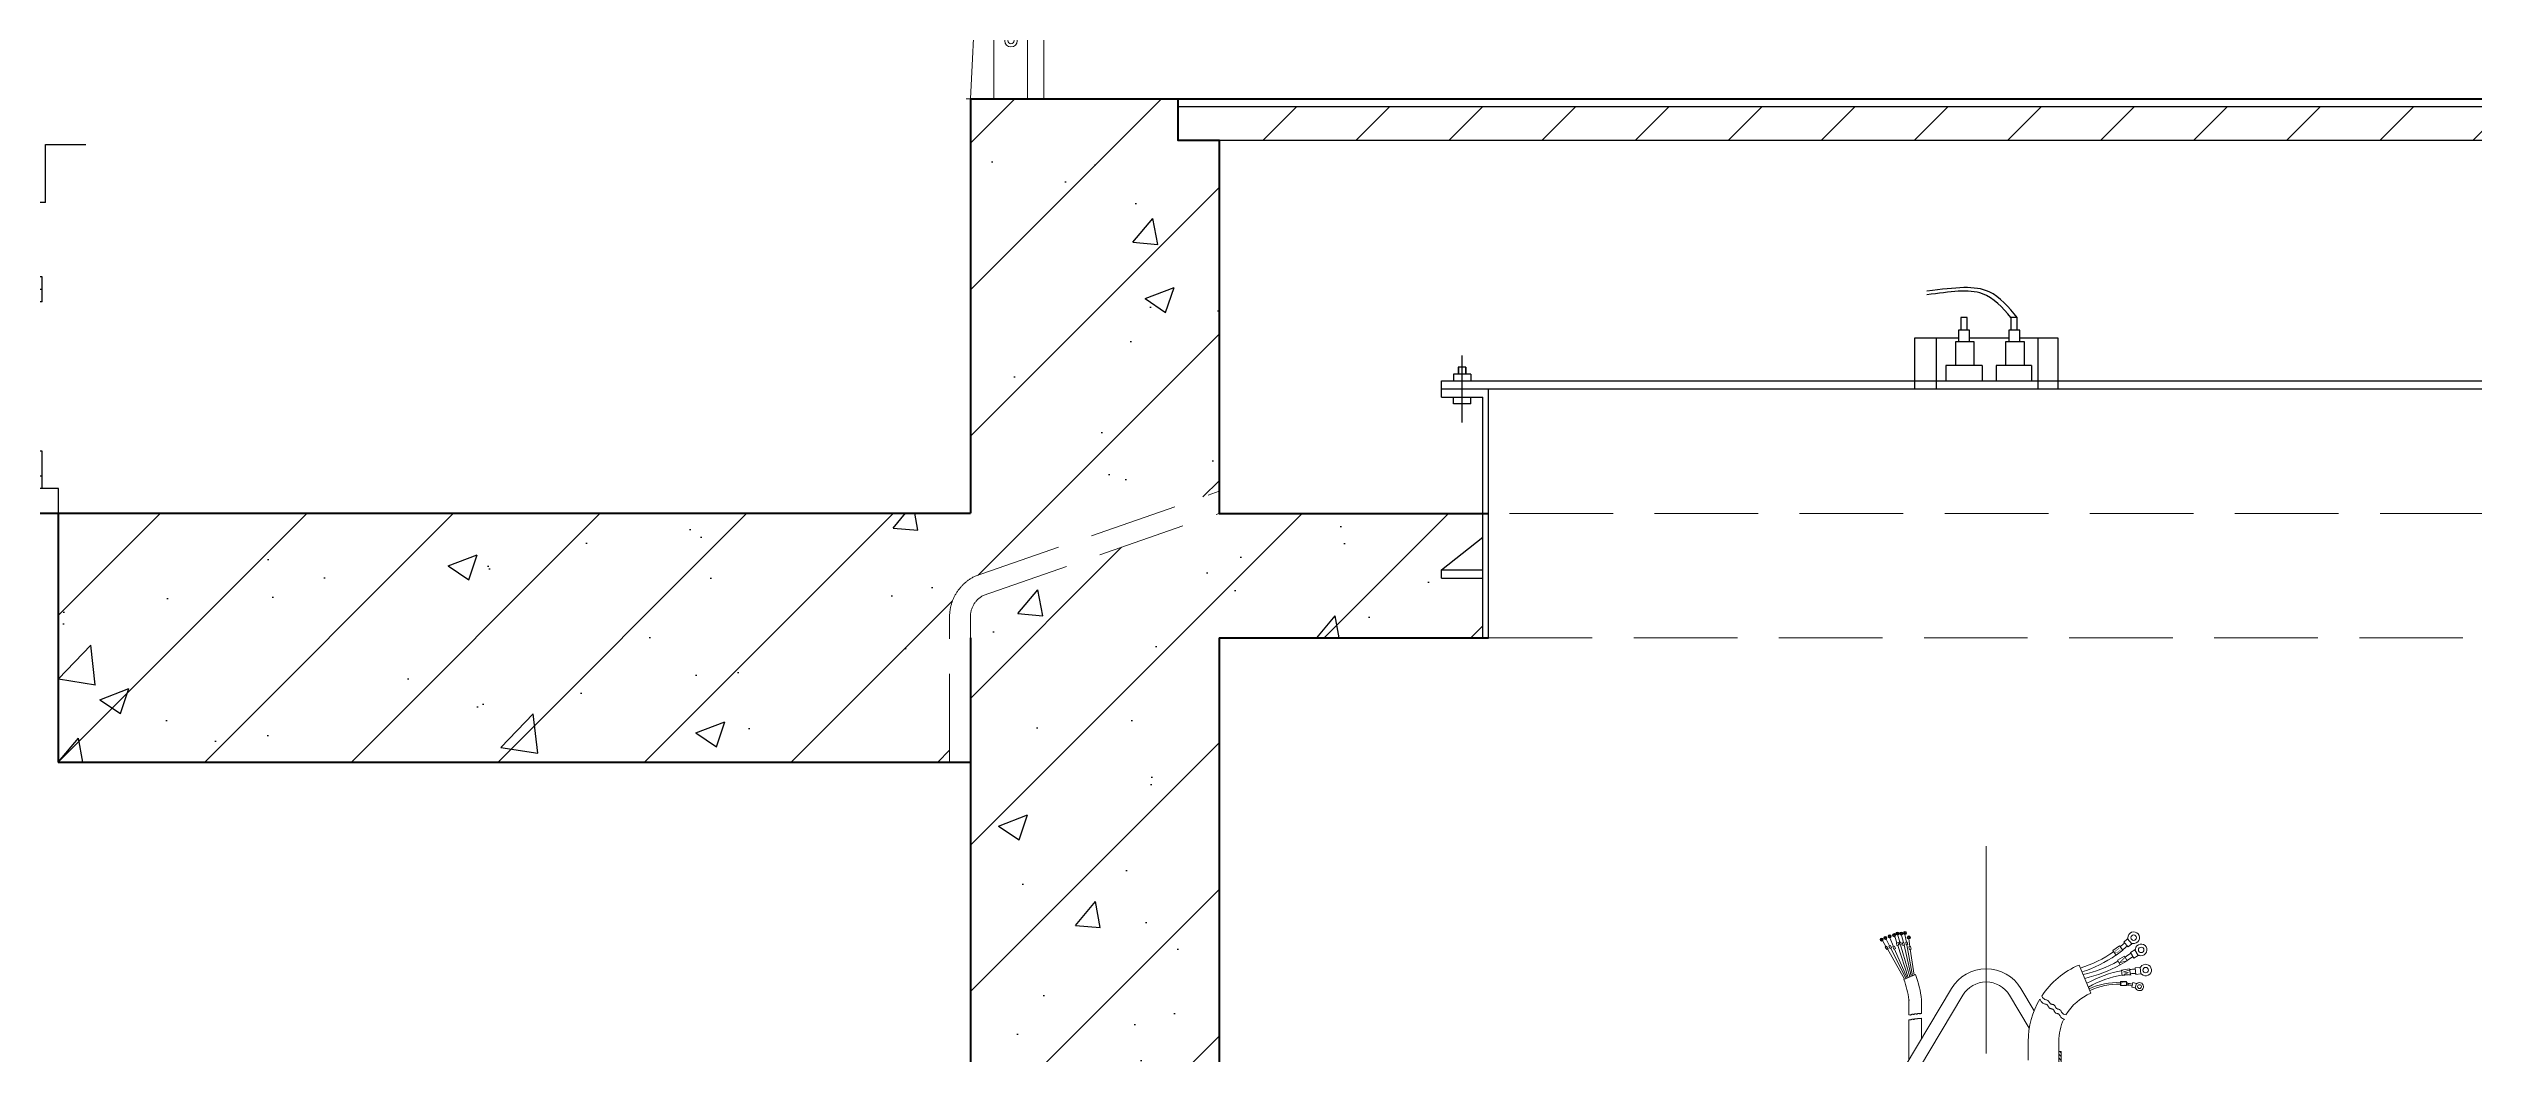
# Model space of a CAD drawing. Extents: x -51258 to 164715, y -112558 to 496610.
# Drawn here: x 69609 to 75458, y 49689 to 52113 of the extents above; entities that cross this region are included whole.
import ezdxf

# ---------------------------------------------------------------- set-up
doc = ezdxf.new("R2010")
doc.units = 0
doc.header["$LTSCALE"] = 1000
doc.header["$PDMODE"] = 32
doc.header["$PDSIZE"] = 1
for name, pattern in [('ACAD_ISO03W100', [30, 12, -18]), ('DASH', [0.35, 0.25, -0.1]), ('DOTE', [2.42, 2, -0.2, 0.02, -0.2])]:
    doc.linetypes.add(name, pattern=pattern)
for name, color, linetype, lineweight in [('中心线0.15', 5, 'DOTE', 15), ('中粗线0.25', 6, 'Continuous', 25), ('细线0.15', 4, 'Continuous', 15), ('结构轮廓线0.4', 1, 'Continuous', 40), ('虚线0.15', 2, 'DASH', 15)]:
    doc.layers.add(name, color=color, linetype=linetype, lineweight=lineweight)
doc.layers.add('填充252', color=252, linetype='Continuous')
doc.styles.add('han', font='pdatxt.shx', dxfattribs={"width": 0.7, "bigfont": 'chinese.shx'})
doc.styles.get("Standard").update_dxf_attribs({"font": 'gbenor.shx', "bigfont": 'gbcbig.shx'})
doc.styles.add('图中的汉字和数字', font='njsyeng.shx', dxfattribs={"width": 0.7, "bigfont": 'njsychn.shx'})
doc.linetypes.add('FENCELINE2', pattern='A,0.25,-0.1,[132,ltypeshp.shx,S=0.1,R=0,X=-0.1,Y=0],-0.1,1', length=1.45)
doc.dimstyles.new('1比200(加大字号)', dxfattribs={"dimtxt": 700, "dimasz": 240, "dimexe": 240, "dimexo": 30, "dimgap": 20, "dimtad": 1, "dimdec": 0, "dimdsep": 46, "dimtxsty": '图中的汉字和数字', "dimblk": 'ARCHTICK', "dimcen": 2, "dimclrd": 3, "dimclre": 3, "dimclrt": 3, "dimadec": 0, "dimazin": 0, "dimtfac": 1, "dimtdec": 0, "dimtmove": 2, "dimatfit": 3, "dimldrblk": 'ARCHTICK', "dimfxl": 1000, "dimfxlon": 1, "dimarcsym": 0})

# ---------------------------------------------------------------- blocks, each defined once
blk = doc.blocks.new('GB1')
for p, q in [((5545938.5, -695903.5), (5545938.5, -695779.8)), ((5545938.5, -695779.8), (5546044, -695779.8)), ((5545990.4, -695779.8), (5545990.4, -695903.5)), ((5546044, -695761.7), (5546044, -695790.1)), ((5546070.5, -695761.7), (5546044, -695761.7)), ((5546049.7, -695731.4), (5546049.7, -695761.7)), ((5546064.9, -695731.4), (5546049.7, -695731.4)), ((5546064.9, -695761.7), (5546064.9, -695731.4)), ((5546070.5, -695790.1), (5546070.5, -695761.7)), ((5546070.5, -695779.8), (5546165.1, -695779.8)), ((5546191.6, -695761.7), (5546165.1, -695761.7)), ((5546165.1, -695761.7), (5546165.1, -695790.1)), ((5546185.6, -695731.4), (5546170.5, -695731.4)), ((5546170.5, -695731.4), (5546170.5, -695761.7)), ((5546185.6, -695761.7), (5546185.6, -695731.4)), ((5546191.6, -695790.1), (5546191.6, -695761.7)), ((5546191.6, -695779.8), (5546283.2, -695779.8)), ((5546235.3, -695779.8), (5546235.3, -695903.5)), ((5546283.2, -695779.8), (5546283.2, -695903.5)), ((5544846.8, -695984.1), (5544846.8, -695822.9)), ((5546036.5, -695790.1), (5546036.5, -695846.9)), ((5546081.9, -695790.1), (5546036.5, -695790.1)), ((5546081.9, -695846.9), (5546081.9, -695790.1)), ((5546203, -695790.1), (5546157.6, -695790.1)), ((5546157.6, -695790.1), (5546157.6, -695846.9)), ((5546203, -695846.9), (5546203, -695790.1)), ((5547374.8, -695984.1), (5547374.8, -695822.9)), ((5547374.8, -695984.1), (5547374.8, -695822.9)), ((5544796.8, -695883.5), (5547424.8, -695883.5)), ((5544796.8, -695923.5), (5544796.8, -695883.5)), ((5544867.5, -695867.9), (5544826.1, -695867.9)), ((5544826.1, -695867.9), (5544826.1, -695883.5)), ((5544826.1, -695883.5), (5544867.5, -695883.5)), ((5544837.5, -695850.8), (5544837.5, -695867.9)), ((5544856.1, -695850.8), (5544837.5, -695850.8)), ((5544838.4, -695850.8), (5544838.4, -695867.9)), ((5544855.2, -695850.8), (5544855.2, -695867.9)), ((5544856.1, -695850.8), (5544856.1, -695867.9)), ((5544867.5, -695867.9), (5544867.5, -695883.5)), ((5545938.5, -695903.6), (5545938.5, -695883.6)), ((5546013.8, -695846.9), (5546013.8, -695883.5)), ((5546100.8, -695846.9), (5546013.8, -695846.9)), ((5546100.8, -695846.9), (5546100.8, -695883.5)), ((5546220.2, -695846.9), (5546134.9, -695846.9)), ((5546134.9, -695846.9), (5546134.9, -695883.5)), ((5546220.2, -695846.9), (5546220.2, -695883.5)), ((5547354.1, -695867.9), (5547395.5, -695867.9)), ((5547354.1, -695867.9), (5547354.1, -695883.5)), ((5547365.5, -695850.8), (5547365.5, -695867.9)), ((5547365.5, -695850.8), (5547384.1, -695850.8)), ((5547366.4, -695850.8), (5547366.4, -695867.9)), ((5547383.2, -695850.8), (5547383.2, -695867.9)), ((5547384.1, -695850.8), (5547384.1, -695867.9)), ((5547395.5, -695867.9), (5547395.5, -695883.5)), ((5547424.8, -695923.5), (5547424.8, -695883.5)), ((5544796.8, -695903.5), (5547424.8, -695903.5)), ((5544796.8, -695923.5), (5544896.8, -695923.5)), ((5544826.1, -695939.1), (5544826.1, -695923.5)), ((5544867.5, -695939.1), (5544826.1, -695939.1)), ((5544867.5, -695939.1), (5544867.5, -695923.5)), ((5544896.8, -696503.5), (5544896.8, -695923.5)), ((5544910.8, -696503.5), (5544910.8, -695903.5)), ((5547310.8, -696503.5), (5547310.8, -695903.5)), ((5547324.8, -696503.5), (5547324.8, -695923.5)), ((5547324.8, -695923.5), (5547424.8, -695923.5)), ((5547354.1, -695939.1), (5547354.1, -695923.5)), ((5547354.1, -695939.1), (5547395.5, -695939.1)), ((5547395.5, -695939.1), (5547395.5, -695923.5)), ((5544796.8, -696339.5), (5544896.8, -696260.9)), ((5547424.8, -696339.5), (5547324.8, -696260.9)), ((5544796.8, -696339.5), (5544896.8, -696339.5)), ((5544796.8, -696359.5), (5544796.8, -696339.5)), ((5544796.8, -696359.5), (5544896.8, -696359.5)), ((5547424.8, -696339.5), (5547324.8, -696339.5)), ((5547424.8, -696359.5), (5547324.8, -696359.5)), ((5547424.8, -696359.5), (5547424.8, -696339.5))]:
    blk.add_line(p, q)
for points, knots in [([(5546185.6, -695731.4), (5546165.1, -695706.4), (5546117.7, -695648.8), (5546038.8, -695658.9), (5545967.9, -695667.6)], [0, 0, 0, 0, 96.393867, 221.644192, 221.644192, 221.644192, 221.644192]), ([(5546170.5, -695731.4), (5546149.9, -695706.4), (5546102, -695654.7), (5546024.3, -695669.8), (5545967.9, -695676.1)], [0, 0, 0, 0, 96.393867, 219.695139, 219.695139, 219.695139, 219.695139])]:
    blk.add_open_spline(points, degree=3, knots=knots)
blk = doc.blocks.new('LG')
at = {"layer": '细线0.15'}
for p, q in [((359148.3, -64654.5, 40), (359058.3, -64789.9, 40)), ((359178.3, -64789.9, 40), (359199.8, -64677.3, 40)), ((359058.3, -64789.9, 40), (359058.3, -65549.9))]:
    blk.add_line(p, q, dxfattribs=at)
at = {"layer": '细线0.15', "lineweight": 0}
for p, q in [((359195.3, -64789.9, 40), (359097.3, -64789.9, 40)), ((359097.3, -65549.9), (359097.3, -64789.9, 40)), ((359235.3, -65549.9), (359195.3, -64789.9, 40))]:
    blk.add_line(p, q, dxfattribs=at)
at = {"layer": '细线0.15', "linetype": 'ACAD_ISO03W100'}
blk.add_line((359178.3, -64789.9, 40), (359178.3, -65549.9), dxfattribs=at)
at = {"layer": '细线0.15', "linetype": 'FENCELINE2'}
blk.add_line((359045.8, -65549.9), (359245.8, -65549.9), dxfattribs=at)
at = {"layer": '细线0.15', "lineweight": 0}
for centre, radius in [((359188, -64634.4, 40), 44.5), ((359188, -64634.4, 40), 42), ((359137.3, -64901.8, 40), 15), ((359137.3, -65409.9), 15)]:
    blk.add_circle(centre, radius, dxfattribs=at)
at = {"layer": '细线0.15'}
for centre, radius in [((359077.3, -64854.4, 40), 19), ((359077.3, -64854.4, 40), 17), ((359137.3, -64901.8, 40), 7.5), ((359077.3, -64991.4, 40), 19), ((359077.3, -64991.4, 40), 17), ((359077.3, -65168.4, 40), 19), ((359077.3, -65168.4, 40), 17), ((359077.3, -65345.4), 19), ((359077.3, -65345.4), 17), ((359137.3, -65409.9), 7.5)]:
    blk.add_circle(centre, radius, dxfattribs=at)
blk = doc.blocks.new('*X51')
at = {"color": 0}
for p, q in [((503, 1797), (505.4, 1799.4)), ((507.9, 1794.9), (512.4, 1799.4)), ((515, 1794.9), (519.5, 1799.4)), ((522.1, 1794.9), (526.6, 1799.4)), ((529.1, 1794.9), (533.6, 1799.4)), ((536.2, 1794.9), (540.7, 1799.4)), ((543.3, 1794.9), (547.8, 1799.4)), ((550.4, 1794.9), (554.9, 1799.4)), ((557.4, 1794.9), (561.9, 1799.4)), ((564.5, 1794.9), (569, 1799.4)), ((571.6, 1794.9), (575.2, 1798.5)), ((575.2, 1798.5), (576.1, 1799.4)), ((578.6, 1794.9), (583.1, 1799.4)), ((585.7, 1794.9), (590.2, 1799.4)), ((592.8, 1794.9), (597.3, 1799.4)), ((599.8, 1794.9), (604.3, 1799.4)), ((606.9, 1794.9), (611.4, 1799.4)), ((614, 1794.9), (618.5, 1799.4)), ((621.1, 1794.9), (625.6, 1799.4)), ((628.1, 1794.9), (632.6, 1799.4)), ((635.2, 1794.9), (639.7, 1799.4)), ((642.3, 1794.9), (646.8, 1799.4)), ((649.3, 1794.9), (653.8, 1799.4)), ((656.4, 1794.9), (660.9, 1799.4)), ((663.5, 1794.9), (668, 1799.4)), ((670.6, 1794.9), (672.1, 1796.4)), ((672.1, 1796.4), (675.1, 1799.4)), ((677.6, 1794.9), (682.1, 1799.4)), ((684.7, 1794.9), (685.2, 1795.3)), ((685.2, 1795.3), (689.2, 1799.4)), ((691.8, 1794.9), (691.9, 1795)), ((695.4, 1798.5), (696.3, 1799.4)), ((698.8, 1794.9), (703.3, 1799.4)), ((705.9, 1794.9), (710.4, 1799.4)), ((713, 1794.9), (717.5, 1799.4)), ((720.1, 1794.9), (724.6, 1799.4)), ((727.1, 1794.9), (731.6, 1799.4)), ((734.2, 1794.9), (738.7, 1799.4)), ((741.3, 1794.9), (745.8, 1799.4)), ((748.3, 1794.9), (752.8, 1799.4)), ((755.4, 1794.9), (759.9, 1799.4)), ((762.5, 1794.9), (766.2, 1798.5))]:
    blk.add_line(p, q, dxfattribs=at)
blk = doc.blocks.new('hhhhh')
at = {"layer": '中心线0.15', "ltscale": 0.25}
blk.add_line((128184.6, 222653.5), (128184.6, 218739.7), dxfattribs=at)
at = {"layer": '细线0.15', "color": 10}
for p, q in [((127964.5, 222436), (127969.4, 222420.8)), ((127971.5, 222439.5), (127976.4, 222422.2)), ((127980.7, 222439.5), (127985, 222421.1)), ((127988.7, 222440.6), (127992.1, 222422.2)), ((127934.8, 222425.9), (127942.9, 222411.6)), ((127943.4, 222429.4), (127951.4, 222413.3)), ((127946.2, 222405.9), (127987.7, 222333.2)), ((127951.9, 222432.7), (127960.9, 222411.8)), ((127954.3, 222407.4), (127990.4, 222334.3)), ((127963.5, 222405.7), (127993.7, 222335.7)), ((127971.4, 222414.5), (127996.5, 222336.9)), ((127978.2, 222415.9), (128000.3, 222338.5)), ((127986.5, 222414.6), (128003.9, 222340)), ((127993.3, 222415.7), (128006.8, 222341.2)), ((128000.7, 222411.8), (127998.1, 222430.1)), ((128010.5, 222342.8), (128001.6, 222405.3)), ((128525.5, 222430.5), (128516.4, 222422.5)), ((128516.4, 222422.5), (128526.7, 222410.6)), ((128525.5, 222430.5), (128535.9, 222418.6)), ((128535.9, 222418.6), (128526.7, 222410.6)), ((128543.3, 222403.7), (128532.9, 222397.5)), ((128532.9, 222397.5), (128541, 222384)), ((128551.4, 222390.2), (128541, 222384)), ((128543.3, 222403.7), (128551.4, 222390.2)), ((128013.8, 222344.2), (127985.9, 222332.5)), ((128437.1, 222299.1), (128408.6, 222367)), ((128538.5, 222324.6), (128535.9, 222313.9)), ((128546.8, 222322.6), (128538.5, 222324.6)), ((128555.6, 222361.4), (128543.5, 222360)), ((128543.5, 222360), (128545.3, 222344.3)), ((128546.8, 222322.6), (128544.1, 222311.8)), ((128557.3, 222345.7), (128545.3, 222344.3)), ((128555.6, 222361.4), (128557.3, 222345.7)), ((127849.5, 221889.6), (128101, 222310.3)), ((127879.6, 221878.4), (128128.1, 222294.1)), ((127998.4, 222247), (127998.4, 222281.6)), ((128028.7, 222250.9), (128028.7, 222282.6)), ((128288.5, 222214.7), (128241.1, 222294.1)), ((128300.2, 222256.8), (128268.2, 222310.3)), ((128544.1, 222311.8), (128535.9, 222313.9)), ((127998.4, 222138.7), (127998.4, 222235.1)), ((128028.7, 222189.3), (128028.7, 222239.1)), ((128285.9, 222137.5), (128285.9, 222182.5)), ((128359.6, 221724.1), (128359.6, 222182.5)), ((128365.5, 222158.8), (128359.6, 222158.8)), ((128365.5, 222158.8), (128365.5, 221812.5))]:
    blk.add_line(p, q, dxfattribs=at)
for points in [[(127943.7, 222412.2), (127940.6, 222409.8), (127944.6, 222404.6), (127947.8, 222407)], [(127953.6, 222414.3), (127950, 222412.6), (127952.8, 222406.7), (127956.4, 222408.4)], [(127963.5, 222412.8), (127959.8, 222411.4), (127962.2, 222405.2), (127965.9, 222406.6)], [(127971.9, 222421.3), (127968, 222420.5), (127969.3, 222414.1), (127973.2, 222414.9)], [(127978.5, 222422.6), (127974.6, 222421.9), (127975.9, 222415.4), (127979.7, 222416.2)], [(127986.3, 222421.3), (127982.5, 222420.5), (127983.8, 222414.1), (127987.6, 222414.9)], [(127994.2, 222422.6), (127990.4, 222421.9), (127991.7, 222415.4), (127995.5, 222416.2)], [(128002.1, 222412.1), (127998.3, 222411.3), (127999.6, 222404.9), (128003.4, 222405.7)], [(128506.1, 222413.3), (128490.1, 222401.8), (128497.7, 222391.1), (128513.8, 222402.6)], [(128518.1, 222388.6), (128500.9, 222378.8), (128507.5, 222367.4), (128524.6, 222377.2)], [(128523, 222327.2), (128508.5, 222327.2), (128508.5, 222318), (128523, 222318)], [(128530.4, 222357.6), (128510.8, 222354.7), (128512.8, 222341.7), (128532.3, 222344.6)]]:
    blk.add_lwpolyline(points, close=True, dxfattribs=at)
for points in [[(128374.4, 222236.1), (128371.1, 222237.1), (128368.5, 222238.4), (128366.4, 222239.9), (128364.9, 222241.5), (128363.7, 222243.2), (128362.7, 222244.8), (128361.8, 222246.3), (128360.9, 222247.6), (128359.8, 222248.5), (128358.7, 222249.2), (128357.4, 222249.7), (128356.2, 222250.2), (128354.9, 222250.5), (128353.7, 222250.9), (128352.6, 222251.3), (128351.6, 222251.9), (128350.7, 222252.8), (128350, 222253.7), (128349.4, 222254.8), (128348.8, 222256), (128348.3, 222257.1), (128347.6, 222258.2), (128346.9, 222259.2), (128346.1, 222260), (128345.1, 222260.6), (128344, 222261), (128342.8, 222261.3), (128341.5, 222261.6), (128340.3, 222261.9), (128339.1, 222262.2), (128337.9, 222262.7), (128337, 222263.3), (128336.1, 222264.1), (128335.4, 222265.1), (128334.8, 222266.2), (128334.2, 222267.3), (128333.6, 222268.4), (128333, 222269.5), (128332.3, 222270.5), (128331.5, 222271.3), (128330.5, 222271.9), (128329.3, 222272.4), (128328.1, 222272.7), (128326.8, 222273), (128325.4, 222273.3), (128324.1, 222273.7), (128322.8, 222274.2), (128321.5, 222274.8), (128320.3, 222275.7), (128319.2, 222276.8), (128318.2, 222278), (128317.2, 222279.4), (128316.4, 222280.8), (128315.6, 222282.2), (128314.8, 222283.6), (128314.2, 222285)], [(128377.1, 222246.6), (128373.7, 222247.6), (128371.1, 222248.9), (128369.1, 222250.4), (128367.5, 222252.1), (128366.3, 222253.7), (128365.3, 222255.4), (128364.4, 222256.8), (128363.5, 222258.1), (128362.5, 222259), (128361.3, 222259.8), (128360.1, 222260.3), (128358.8, 222260.7), (128357.5, 222261), (128356.3, 222261.4), (128355.2, 222261.9), (128354.2, 222262.5), (128353.4, 222263.3), (128352.7, 222264.3), (128352, 222265.3), (128351.5, 222266.5), (128350.9, 222267.6), (128350.3, 222268.7), (128349.6, 222269.7), (128348.7, 222270.5), (128347.7, 222271.1), (128346.6, 222271.5), (128345.4, 222271.9), (128344.1, 222272.2), (128342.9, 222272.4), (128341.7, 222272.8), (128340.6, 222273.2), (128339.6, 222273.8), (128338.7, 222274.6), (128338, 222275.6), (128337.4, 222276.7), (128336.7, 222277.8), (128336, 222278.9), (128335.2, 222280), (128334.2, 222280.9), (128333, 222281.7), (128331.6, 222282.3), (128329.9, 222282.8), (128328.1, 222283.3), (128326.2, 222284.1), (128324.2, 222285.2), (128322.2, 222286.8), (128320.3, 222289), (128318.5, 222292)], [(128028.7, 222250.9), (128027.4, 222250.2), (128026.3, 222249.8), (128025.3, 222249.7), (128024.3, 222249.7), (128023.5, 222249.8), (128022.7, 222250), (128022, 222250.2), (128021.4, 222250.3), (128020.8, 222250.2), (128020.3, 222250.1), (128019.8, 222249.9), (128019.3, 222249.6), (128018.8, 222249.4), (128018.3, 222249.1), (128017.9, 222248.9), (128017.4, 222248.8), (128016.9, 222248.8), (128016.5, 222248.9), (128016, 222249), (128015.5, 222249.2), (128015, 222249.3), (128014.5, 222249.5), (128014, 222249.6), (128013.5, 222249.5), (128013, 222249.4), (128012.6, 222249.2), (128012.1, 222249), (128011.7, 222248.7), (128011.2, 222248.4), (128010.8, 222248.2), (128010.3, 222248), (128009.9, 222247.8), (128009.4, 222247.8), (128008.9, 222247.9), (128008.4, 222248), (128007.9, 222248.2), (128007.3, 222248.3), (128006.8, 222248.3), (128006.2, 222248.3), (128005.6, 222248.2), (128005.1, 222248), (128004.4, 222247.6), (128003.7, 222247.2), (128003, 222246.9), (128002.1, 222246.6), (128001, 222246.5), (127999.8, 222246.6), (127998.4, 222247)], [(128028.7, 222239.1), (128027.4, 222238.4), (128026.3, 222238), (128025.3, 222237.8), (128024.3, 222237.8), (128023.5, 222238), (128022.7, 222238.2), (128022, 222238.3), (128021.4, 222238.4), (128020.8, 222238.4), (128020.3, 222238.3), (128019.8, 222238.1), (128019.3, 222237.8), (128018.8, 222237.5), (128018.3, 222237.3), (128017.9, 222237.1), (128017.4, 222237), (128016.9, 222237), (128016.5, 222237.1), (128016, 222237.2), (128015.5, 222237.3), (128015, 222237.5), (128014.5, 222237.6), (128014, 222237.7), (128013.5, 222237.7), (128013, 222237.6), (128012.6, 222237.4), (128012.1, 222237.1), (128011.7, 222236.8), (128011.2, 222236.6), (128010.8, 222236.3), (128010.3, 222236.1), (128009.9, 222236), (128009.4, 222236), (128008.9, 222236.1), (128008.4, 222236.2), (128007.9, 222236.3), (128007.3, 222236.4), (128006.8, 222236.5), (128006.2, 222236.5), (128005.6, 222236.4), (128005.1, 222236.1), (128004.4, 222235.8), (128003.7, 222235.4), (128003, 222235.1), (128002.1, 222234.8), (128001, 222234.7), (127999.8, 222234.8), (127998.4, 222235.1)]]:
    blk.add_lwpolyline(points, dxfattribs=at)
for centre, radius in [((127941.4, 222432.5), 3.72), ((127941.4, 222432.5), 1.86), ((127951.9, 222436.4), 3.72), ((127951.9, 222436.4), 1.86), ((127962.4, 222439.1), 3.72), ((127962.4, 222439.1), 1.86), ((127970.3, 222443), 3.72), ((127970.3, 222443), 1.86), ((127979.5, 222443), 3.72), ((127979.5, 222443), 1.86), ((127988.7, 222444.3), 3.72), ((127988.7, 222444.3), 1.86), ((127998, 222433.8), 3.72), ((127998, 222433.8), 1.86), ((128540.4, 222433), 6.58), ((127932.2, 222428.5), 3.72), ((127932.2, 222428.5), 1.86), ((128558.4, 222403.6), 6.58), ((128554.2, 222315), 4.61), ((128569.2, 222354.9), 6.58)]:
    blk.add_circle(centre, radius, dxfattribs=at)
for centre, radius, start, end in [((128540.4, 222433), 14, 260.48773, 181.88412), ((128326.8, 222634.2), 287.2, 287.17877, 305.09848), ((128330.7, 222625), 287.2, 287.17877, 305.52567), ((128346.1, 222659.4), 323.5, 282.88357, 298.8958), ((128326.8, 222634.2), 287.2, 309.03792, 311.83377), ((128330.7, 222625), 287.2, 309.46601, 312.3632), ((128346.1, 222659.4), 323.5, 302.39194, 305.3898), ((128350.1, 222650.2), 323.5, 302.59448, 305.70545), ((128523.8, 222432.4), 2.63, 311.18593, 1.88412), ((128537.6, 222416.6), 2.63, 80.48773, 131.18593), ((128541.9, 222406), 2.63, 300.96376, 351.66196), ((128558.4, 222403.6), 14, 250.26556, 171.66196), ((128552.8, 222387.9), 2.63, 70.26556, 120.96376), ((127787.2, 222256.8), 212.6, 7.19136, 20.85366), ((127787.2, 222256.8), 242.9, 6.2727, 21.09407), ((128184.6, 222260.4), 97.4, 90, 149.12432), ((128184.6, 222260.4), 65.8, 90, 149.12432), ((128184.6, 222260.4), 97.4, 30.87568, 90), ((128184.6, 222260.4), 65.8, 30.87568, 90), ((128486.1, 222182.5), 200.2, 112.79059, 146.83365), ((128350.1, 222650.2), 323.5, 282.88357, 299.09813), ((128560.6, 222087), 270.9, 100.12961, 119.43219), ((128555.9, 222098.5), 248.6, 99.8686, 120.0338), ((128502, 222154.7), 169.9, 87.83016, 114.118), ((128504.7, 222150.8), 169.9, 88.71815, 114.118), ((128502, 222154.7), 169.9, 77.91697, 82.93106), ((128504.7, 222150.8), 169.9, 79.09971, 83.82461), ((128560.6, 222087), 270.9, 93.54634, 96.35809), ((128555.9, 222098.5), 248.6, 92.50782, 95.29299), ((128554.2, 222315), 9.79, 205.38931, 126.7857), ((128547.2, 222324.3), 1.84, 256.08751, 306.7857), ((128555.3, 222364), 2.63, 276.34019, 327.03839), ((128557.6, 222343.1), 2.63, 45.64199, 96.34019), ((128569.2, 222354.9), 14, 225.64199, 147.03839), ((127991.9, 222281.6), 6.58, 0, 16.09296), ((128022.1, 222282.6), 6.58, 0, 6.2727), ((128486.1, 222182.5), 200.2, 149.20321, 180), ((128486.1, 222182.5), 126.5, 112.79059, 149.53446), ((128543.7, 222310), 1.84, 25.38931, 76.08751), ((128486.1, 222182.5), 126.5, 154.54692, 180)]:
    blk.add_arc(centre, radius, start, end, dxfattribs=at)
blk.add_point((128184.6, 222357.7), dxfattribs=at)
at = {"layer": '细线0.15', "color": 10, "xscale": 1.315779766816557, "yscale": 1.315779766816557, "zscale": 1.315779766816557, "rotation": 270}
blk.add_blockref('*X51', (125998, 222820.6), dxfattribs=at)
at = {"layer": '细线0.15', "color": 10}
for s, height, rotation, width, p in [('U', 13.8, 306.8699, 0.67, (128493.7, 222401)), ('V', 19.3, 299.74488, 0.707, (128502.6, 222378)), ('G', 19.3, 270, 0.707, (128508.5, 222327.2)), ('W', 19.3, 275.82634, 0.707, (128514.1, 222355.4))]:
    blk.add_text(s, height=height, rotation=rotation, dxfattribs=dict(at, width=width)).set_placement(p)
blk = doc.blocks.new('yth')
at = {"layer": '中粗线0.25'}
for p, q in [((126566.2, 234765.6), (126566.2, 234805.6)), ((126606.2, 234805.6), (126566.2, 234805.6)), ((126606.2, 234765.6), (126606.2, 234805.6)), ((126691.7, 234685.6), (126691.7, 234778.5)), ((126691.7, 234778.5), (126756.2, 234778.5)), ((126526.2, 234565.6), (126526.2, 234765.6)), ((126646.2, 234765.6), (126526.2, 234765.6)), ((126646.2, 234565.6), (126646.2, 234765.6)), ((126526.2, 234685.6), (126480.7, 234685.6)), ((126658.2, 234685.6), (126507.9, 234685.6)), ((126691.7, 234685.6), (126635.1, 234685.6)), ((126686.2, 234565.6), (126486.2, 234565.6)), ((126486.2, 234525.6), (126486.2, 234565.6)), ((126686.2, 234545.6), (126486.2, 234545.6)), ((126686.2, 234525.6), (126686.2, 234565.6)), ((126686.2, 234525.6), (126486.2, 234525.6)), ((126526.2, 234525.6), (126516.2, 234285.6)), ((126646.2, 234525.6), (126656.2, 234285.6)), ((126486.2, 234225.6), (126486.2, 234285.6)), ((126526.2, 234285.6), (126486.2, 234285.6)), ((126526.2, 234285.6), (126486.2, 234285.6)), ((126526.2, 234285.6), (126546.2, 234265.6)), ((126646.2, 234285.6), (126626.2, 234265.6)), ((126686.2, 234285.6), (126646.2, 234285.6)), ((126686.2, 234285.6), (126646.2, 234285.6)), ((126686.2, 234225.6), (126686.2, 234285.6)), ((126686.2, 234245.6), (126486.2, 234245.6)), ((126626.2, 234265.6), (126546.2, 234265.6)), ((126712.2, 234225.6), (126460.2, 234225.6)), ((126460.2, 234185.6), (126460.2, 234225.6)), ((126712.2, 234185.6), (126712.2, 234225.6))]:
    blk.add_line(p, q, dxfattribs=at)
blk.add_circle((126586.2, 234685.6), 21.1, dxfattribs=at)
blk = doc.blocks.new('_ArchTick')
at = {"color": 0, "linetype": 'ByBlock', "const_width": 0.4}
blk.add_lwpolyline([(-0.5, -0.5), (0.5, 0.5)], dxfattribs=at)
blk = doc.blocks.new('*D249')
at = {"color": 3, "lineweight": -2, "transparency": 16777216}
for p, q in [((60733, 54055.1), (60733, 55295.1)), ((79732.9, 54055.1), (79732.9, 55295.1)), ((60733, 55055.1), (79732.9, 55055.1))]:
    blk.add_line(p, q, dxfattribs=at)
at = {"layer": 'Defpoints', "color": 0, "transparency": 16777216}
for p in [(79732.9, 55055.1), (60733, 45856.1), (79732.9, 44007.9)]:
    blk.add_point(p, dxfattribs=at)
at = {"color": 3, "lineweight": -2, "transparency": 16777216, "xscale": 240, "yscale": 240, "zscale": 240, "rotation": 180}
blk.add_blockref('_ArchTick', (60733, 55055.1), dxfattribs=at)
at = {"color": 3, "lineweight": -2, "transparency": 16777216, "xscale": 240, "yscale": 240, "zscale": 240}
blk.add_blockref('_ArchTick', (79732.9, 55055.1), dxfattribs=at)
at = {"color": 3, "transparency": 16777216, "insert": (70233, 55425.1), "char_height": 700, "attachment_point": 5, "style": 'han'}
blk.add_mtext('19000', dxfattribs=at)
blk = doc.blocks.new('*D252')
at = {"color": 3, "lineweight": -2, "transparency": 16777216}
for p, q in [((40333, 55133.8), (40333, 56373.8)), ((105133, 55133.8), (105133, 56373.8)), ((40333, 56133.8), (105133, 56133.8))]:
    blk.add_line(p, q, dxfattribs=at)
at = {"layer": 'Defpoints', "color": 0, "transparency": 16777216}
for p in [(105133, 56133.8), (105133, 46491.9), (40333, 45802.9)]:
    blk.add_point(p, dxfattribs=at)
at = {"color": 3, "lineweight": -2, "transparency": 16777216, "xscale": 240, "yscale": 240, "zscale": 240, "rotation": 180}
blk.add_blockref('_ArchTick', (40333, 56133.8), dxfattribs=at)
at = {"color": 3, "lineweight": -2, "transparency": 16777216, "xscale": 240, "yscale": 240, "zscale": 240}
blk.add_blockref('_ArchTick', (105133, 56133.8), dxfattribs=at)
at = {"color": 3, "transparency": 16777216, "insert": (72733, 56503.8), "char_height": 700, "attachment_point": 5, "style": 'han'}
blk.add_mtext('64800', dxfattribs=at)

msp = doc.modelspace()

# ---------------------------------------------------------------- hatches: boundary and pattern name
at = {"layer": '填充252'}
h = msp.add_hatch(dxfattribs=at)
h.set_pattern_fill('钢筋混凝土', color=256, scale=100, style=0)
h.set_pattern_definition([(45, (69632.98, 50391.95), (-176.777, 176.777), []), (50, (69633, 50391.95), (717.26, -62.75), [75, -825]), (355, (69633, 50391.95), (-138.75, 752.2), [60, -660]), (100.451, (69692.75, 50386.7), (578.51, 689.44), [63.74, -701.14]), (46.184, (69633, 50591.95), (1067.24, -165.52), [112.5, -1237.5]), (96.636, (69721.9, 50578.2), (934.66, 974.12), [95.6, -1051.7]), (351.184, (69633, 50592), (934.66, 974.1), [90, -990]), (21, (69733, 50541.95), (596.91, -402.62), [75, -825]), (326, (69733, 50541.95), (243.32, 725.15), [60, -660]), (71.451, (69782.7, 50508.4), (840.22, 322.53), [63.74, -701.14]), (37.5, (69632.98, 50391.95), (12.16, 332.894), [0, -652, 0, -670, 0, -662.5]), (7.5, (69633, 50391.95), (263.07, 394.41), [0, -382, 0, -637, 0, -252.5]), (327.5, (69409.98, 50391.95), (533.822, -22.555), [0, -250, 0, -780, 0, -1035]), (317.5, (69310, 50391.95), (583.186, 100.105), [0, -325, 0, -518, 0, -735])])
h.paths.add_polyline_path([(72433, 51891.9), (72333, 51891.9), (72333, 51991.9), (71833, 51991.9), (71833, 50992), (69633, 50992), (69633, 50392), (71782.8, 50392), (71782.8, 50742.3, -0.288328), (71844.4, 50840.3), (72433, 51045.1)])
h = msp.add_hatch(dxfattribs=at)
h.set_pattern_fill('ANSI31', color=256, scale=100, style=0)
h.set_pattern_definition([(45, (72538.91, 51891.93), (-112.253, 112.253), [])])
h.paths.add_polyline_path([(76438.9, 51972.3), (72538.9, 51972.3), (72538.9, 51891.9), (76438.9, 51891.9)])
h = msp.add_hatch(dxfattribs=at)
h.set_pattern_fill('钢筋混凝土', color=256, scale=100, style=0)
h.set_pattern_definition([(45, (69632.98, 47991.93), (-176.777, 176.777), []), (50, (69633, 47991.93), (717.26, -62.75), [75, -825]), (355, (69633, 47991.9), (-138.75, 752.19), [60, -660]), (100.451, (69692.76, 47986.7), (578.51, 689.44), [63.74, -701.14]), (46.184, (69633, 48191.9), (1067.24, -165.52), [112.5, -1237.5]), (96.636, (69721.9, 48178.1), (934.66, 974.12), [95.61, -1051.71]), (351.184, (69633, 48191.9), (934.66, 974.12), [90, -990]), (21, (69733, 48141.93), (596.91, -402.62), [75, -825]), (326, (69733, 48141.9), (243.32, 725.15), [60, -660]), (71.451, (69782.7, 48108.4), (840.22, 322.53), [63.74, -701.14]), (37.5, (69632.98, 47991.93), (12.16, 332.894), [0, -652, 0, -670, 0, -662.5]), (7.5, (69633, 47991.93), (263.07, 394.412), [0, -382, 0, -637, 0, -252.5]), (327.5, (69409.98, 47991.93), (533.822, -22.555), [0, -250, 0, -780, 0, -1035]), (317.5, (69310, 47991.93), (583.186, 100.105), [0, -325, 0, -518, 0, -735])])
edge = h.paths.add_edge_path()
edge.add_line((73483.7, 47991.9), (73483.7, 48535.1))
edge.add_line((73483.7, 48535.1), (73429.1, 48535.1))
edge.add_line((73429.1, 48535.1), (73429.1, 48035.1))
edge.add_line((73429.1, 48035.1), (73229.1, 48035.1))
edge.add_line((73229.1, 48035.1), (73229.1, 48535.1))
edge.add_line((73229.1, 48535.1), (73133.7, 48535.1))
edge.add_line((73133.7, 48535.1), (73133.7, 48591.9))
edge.add_line((73133.7, 48591.9), (72433, 48591.9))
edge.add_line((72433, 48591.9), (72433, 50691.9))
edge.add_line((72433, 50691.9), (73069, 50691.9))
edge.add_line((73069, 50691.9), (73069, 50836))
edge.add_line((73069, 50836), (72969, 50836))
edge.add_line((72969, 50836), (72969, 50856))
edge.add_line((72969, 50856), (73069, 50934.5))
edge.add_line((73069, 50934.5), (73069, 50991.9))
edge.add_line((73069, 50991.9), (72433, 50991.9))
edge.add_line((72433, 50991.9), (71864, 50794))
edge.add_arc((71891.5, 50742.3), 58.5, 118.02222, 180)
edge.add_line((71833, 50742.3), (71833, 48591.9))
edge.add_line((71833, 48591.9), (69633, 48591.9))
edge.add_line((69633, 48591.9), (69633, 48141.9))
edge.add_arc((69783, 48141.9), 150, 180, 270)
edge.add_line((69783, 47991.9), (73483.7, 47991.9))

# ---------------------------------------------------------------- linework, layer by layer
msp.add_lwpolyline([(72333, 51891.9), (76233, 51891.9), (76233, 51972.3), (72333, 51972.3)], close=True)
at = {"layer": '结构轮廓线0.4'}
for points in [[(71833, 51991.9), (79733, 51991.9)], [(71833, 51991.9), (71833, 50992)], [(72333, 51991.9), (72333, 51891.9), (72433, 51891.9), (72433, 50991.9), (73083, 50991.9)], [(60733, 50992), (71833, 50992)], [(69633, 50992), (69633, 50392)], [(71833, 50692), (71833, 48591.9)], [(72433, 50691.9), (72433, 48591.9)], [(72433, 50691.9), (73083, 50691.9)], [(69633, 50392), (71833, 50392)]]:
    msp.add_lwpolyline(points, dxfattribs=at)
at = {"layer": '虚线0.15', "ltscale": 0.85}
for points in [[(71782.8, 50392), (71782.8, 50742.3, -0.288328), (71844.4, 50840.3), (72433, 51045.1)], [(71833, 50392), (71833, 50742.3, -0.27722), (71864, 50794), (72433, 50991.9)]]:
    msp.add_lwpolyline(points, format="xyb", dxfattribs=at)
at = {"layer": '虚线0.15'}
for points in [[(75483, 50991.9), (73083, 50991.9)], [(73083, 50691.9), (75483, 50691.9)]]:
    msp.add_lwpolyline(points, dxfattribs=at)

# ---------------------------------------------------------------- block references
at = {"xscale": -1}
msp.add_blockref('LG', (431068.2, 117541.8), dxfattribs=at)
at = {"xscale": 1.5, "yscale": 1.5, "zscale": 1.5}
msp.add_blockref('yth', (-120435, -300286.4), dxfattribs=at)
for name, p in [('GB1', (-5471827.8, 747195.4)), ('hhhhh', (-53901.6, -172464.6))]:
    msp.add_blockref(name, p)

# ---------------------------------------------------------------- dimensions: what is measured, and where the dimension line sits
for base, p1, p2, picture, middle in [((105133, 56133.8), (40333, 45802.9), (105133, 46491.9), '*D252', (72733, 56503.8)), ((79732.9, 55055.1), (60733, 45856.1), (79732.9, 44007.9), '*D249', (70233, 55425.1))]:
    dim = msp.add_linear_dim(base=base, p1=p1, p2=p2, dimstyle='1比200(加大字号)', override={"dimtxsty": 'han'})
    dim.commit()
    dim.dimension.update_dxf_attribs({"geometry": picture, "text_midpoint": middle})

doc.saveas('drawing.dxf')
